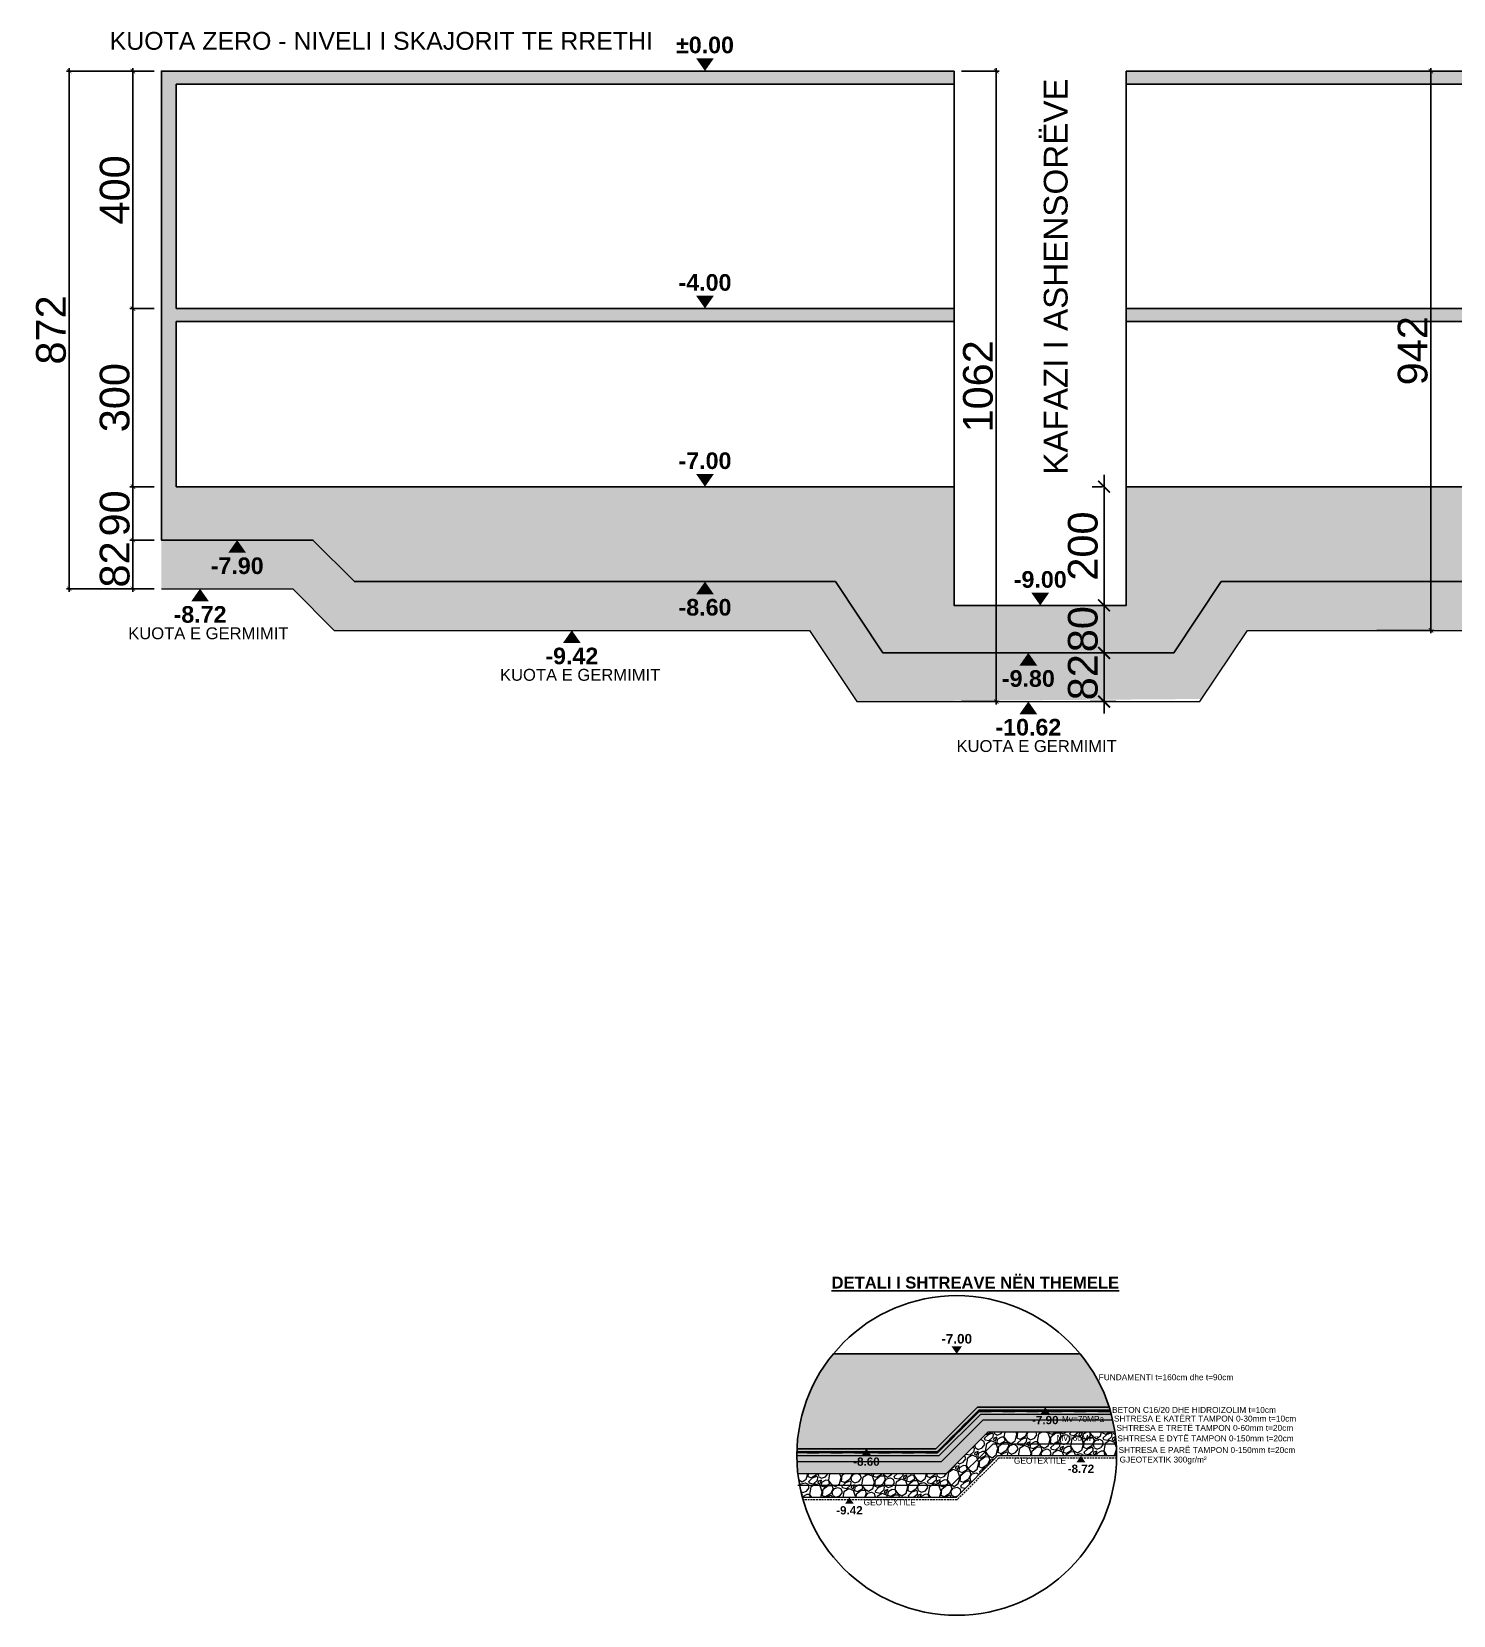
# Model space of a CAD drawing. Header units: centimetres. Extents: x 37128 to 49608, y -46114 to -40136.
# Drawn here: x 37128 to 39523, y -44432 to -41764 of the extents above; entities that cross this region are included whole.
import ezdxf
from ezdxf.enums import TextEntityAlignment as Align

# ---------------------------------------------------------------- set-up
doc = ezdxf.new("R2010")
doc.units = ezdxf.units.CM
doc.header["$LTSCALE"] = 50
doc.header["$MEASUREMENT"] = 0
doc.linetypes.add('CACHE', pattern=[0.375, 0.25, -0.125])
doc.layers.get('0').update_dxf_attribs({"color": 8})
for name, color, linetype, lineweight in [('ARCHITECTE', 252, 'Continuous', 13), ('HACHURE BETON COUPE', 254, 'Continuous', 13), ('ISOLATION', 251, 'Continuous', 20), ('SOUS-RADIER', 253, 'Continuous', 18)]:
    doc.layers.add(name, color=color, linetype=linetype, lineweight=lineweight)
for name, color, linetype in [('ARMINF', 1, 'Continuous'), ('BORD', 5, 'Continuous'), ('COTE 100ème', 1, 'Continuous'), ('NIVEAU', 170, 'Continuous'), ('TALUS', 2, 'Continuous'), ('TEXTE', 7, 'Continuous')]:
    doc.layers.add(name, color=color, linetype=linetype)
doc.styles.add('RS_TEXT_1.10', font='arial.ttf', dxfattribs={"height": 2.5})
doc.styles.add('RS_TXT_50', font='arial.ttf', dxfattribs={"height": 12.5})
doc.styles.add('SMA_TEXT_1.200', font='arial.ttf', dxfattribs={"height": 50})
doc.styles.add('style2', font='arialbd.ttf', dxfattribs={"height": 20})
doc.dimstyles.new('RS_50CM_LINEAIRE', dxfattribs={"dimscale": 5, "dimtxt": 12.5, "dimasz": 1.5, "dimexe": 1, "dimexo": 2.5, "dimgap": 1, "dimtad": 1, "dimdec": 1, "dimrnd": 0.5, "dimdsep": 46, "dimtxsty": 'RS_TXT_50', "dimblk1": 'ARCHTICK', "dimblk2": 'ARCHTICK', "dimsah": 1, "dimcen": 2.5, "dimdle": 1, "dimclrt": 4, "dimadec": 0, "dimazin": 2, "dimtfac": 1, "dimtdec": 1, "dimtix": 1, "dimtmove": 2, "dimatfit": 3, "dimfxl": 1, "dimtolj": 1, "dimtzin": 0, "dimarcsym": 0})
doc.dimstyles.new('SMA_1.200', dxfattribs={"dimscale": 20, "dimtxt": 50, "dimasz": 1, "dimexe": 1, "dimexo": 2, "dimgap": 0.5, "dimtad": 1, "dimdec": 1, "dimrnd": 0.5, "dimdsep": 46, "dimtxsty": 'SMA_TEXT_1.200', "dimblk": 'ARCHTICK', "dimcen": 10, "dimdle": 1, "dimadec": 0, "dimazin": 2, "dimtfac": 1, "dimtdec": 1, "dimtix": 1, "dimtmove": 2, "dimatfit": 3, "dimfxl": 1, "dimtolj": 1, "dimtzin": 0, "dimarcsym": 0})
pattern_1 = [(265.0127875, (-1.072, 49.2777), (-38.90995488, -480.08959103), [5.38144, -532.763522]), (221.9697407, (-1.5397, 43.9166), (359.272443897, 320.816631515), [9.23472, -914.23699]), (169.510447, (-8.4057, 37.741), (584.25281421, -110.67361516), [6.51152, -644.641304]), (304.273689, (-14.8463, 20.3663), (-449.50659812, 662.981008964), [8.40952, -832.542322]), (329.833654, (-10.1105, 13.417), (-448.59831312, 262.98204019), [8.2462, -816.374925]), (34.273689, (-2.981, 9.2733), (-662.981008964, -449.50659812), [8.40952, -832.542322]), (74.6942405, (3.9682, 14.009), (-174.564455964, -632.398016058), [11.12116, -1100.993942]), (109.2553284, (6.9039, 24.7357), (-305.97927756, 871.307455324), [10.49952, -1039.45286]), (158.4295656, (3.4413, 34.6479), (-568.507175254, 222.709657816), [8.438, -835.362924]), (212.236358, (-4.4057, 37.75), (375.47222535, 232.85318979), [9.63328, -472.030503]), (259.3974378, (-12.5541, 32.6116), (-118.546434636, -640.270835534), [12.45792, -1233.335]), (175.814075, (17.0204, 43.8788), (-368.05354837, 23.16431593), [4.25204, -420.953793]), (208.4692344, (12.7797, 44.1891), (463.435667077, 249.052971235), [8.08948, -800.860457]), (262, (5.668, 40.333), (24.072601, -31.94542), [5.65684, -50.911702]), (240.198591, (0.5435, 42.4813), (111.58190016, 184.25384543), [3.04632, -301.584604]), (328.80141, (-0.9705, 39.838), (-104.1632232, 71.7636603), [4.30812, -211.098472]), (67.963757, (2.7146, 37.606), (47.69105935, 136.1086436), [6.99716, -226.240916]), (198.56505, (5.34, 44.092), (87.9634417, 16.1997815), [5.05964, -121.431466]), (53.3895403, (-19.4988, 25.8758), (247.23640124, 336.56227047), [7.088, -701.713806]), (107.346176, (-15.2717, 31.5654), (137.01692858, -447.69002813), [5.94644, -588.69631]), (330.198591, (0.5254, 50.4813), (-184.25384543, 111.58190016), [6.0926, -298.538324]), (20.6104597, (5.8123, 47.4533), (-391.6720068, -144.889748055), [7.088, -701.713806]), (16.443955, (-4.574, 6.0696), (-207.87230386, -56.47216383), [6.8352, -334.92495]), (331.7751406, (1.9818, 8.0045), (-424.5257122, 231.03661979), [5.72712, -566.985723]), (103.801409, (24.9174, 18.7766), (-56.47216383, 207.87230386), [6.0926, -298.538324]), (54.3540246, (23.464, 24.6933), (-319.00006152, -440.72549365), [6.70524, -663.816945]), (106.443955, (9.264, 6.981), (56.47216383, -207.87230386), [3.4176, -338.34255]), (138.309932, (23.001, 17.332), (-128.2358241, 103.7090807), [2.0396, -201.92118]), (202.963757, (21.478, 18.689), (119.9088621, 40.2723824), [8.2462, -156.678025]), (223.009006, (13.885, 15.4716), (295.38160309, 272.67142966), [7.642, -756.556927]), (340.690068, (4.881, 34.731), (-80.0906223, 39.8182399), [5.76888, -138.45317]), (30.1572266, (10.3255, 32.8235), (591.217348684, 345.34337494), [10.07176, -997.102505]), (97.945396, (19.034, 37.8833), (40.72652488, -319.90834652), [4.11824, -407.706966]), (127, (18.465, 41.962), (-56.018021, 7.87282), [2.4, -37.6]), (157.256437, (12.5238, 15.9485), (296.28988809, -127.32753911), [5.55696, -550.1408]), (85.0127875, (7.399, 18.0968), (38.90995488, 480.08959103), [10.76288, -527.382082]), (37, (8.335, 28.82), (7.87282, 56.018021), [10.4, -29.6]), (2.3048465, (16.6404, 35.078), (487.9624105, 17.10806645), [6.32456, -626.130972]), (291.054604, (22.96, 35.332), (64.3449833, -151.85428253), [5.82408, -285.380316]), (244.6459754, (25.0522, 29.897), (-366.236978375, -776.833621614), [9.4826, -938.778967]), (212.4260787, (20.9916, 21.3277), (-439.36306615, -280.998391637), [10.03196, -993.162936])]

# ---------------------------------------------------------------- blocks, each defined once
blk = doc.blocks.new('NIVEAU 50')
blk.add_lwpolyline([(0, 0, 0, 15, 0), (0, 10.7, 5, 5, 0)], format="xyseb")
blk = doc.blocks.new('_ArchTick')
at = {"color": 0, "linetype": 'ByBlock', "const_width": 0.15}
blk.add_lwpolyline([(-0.5, -0.5), (0.5, 0.5)], dxfattribs=at)
blk = doc.blocks.new('*D70')
at = {"layer": 'COTE 100ème', "color": 0, "lineweight": -2, "transparency": 16777216}
for p, q in [((37334.2, -42620.7), (37293.7, -42620.7)), ((37298.7, -42707.7), (37298.7, -42615.7)), ((37334.2, -42702.7), (37293.7, -42702.7))]:
    blk.add_line(p, q, dxfattribs=at)
at = {"layer": 'Defpoints', "color": 0, "transparency": 16777216}
for p in [(37298.7, -42620.7), (37346.7, -42620.7), (37346.7, -42702.7)]:
    blk.add_point(p, dxfattribs=at)
at = {"layer": 'COTE 100ème', "color": 0, "lineweight": -2, "transparency": 16777216, "xscale": 7.5, "yscale": 7.5, "zscale": 7.5}
for p, rotation in [((37298.7, -42620.7), 90), ((37298.7, -42702.7), 270)]:
    blk.add_blockref('_ArchTick', p, dxfattribs=dict(at, rotation=rotation))
at = {"layer": 'COTE 100ème', "color": 4, "transparency": 16777216, "insert": (37268.2, -42661.7), "char_height": 50, "attachment_point": 5, "rotation": 90, "style": 'SMA_TEXT_1.200'}
blk.add_mtext('\\A1;82', dxfattribs=at)
blk = doc.blocks.new('*D71')
at = {"layer": 'COTE 100ème', "color": 0, "lineweight": -2, "transparency": 16777216}
for p, q in [((37334.2, -42530.7), (37293.7, -42530.7)), ((37298.7, -42625.7), (37298.7, -42525.7)), ((37334.2, -42620.7), (37293.7, -42620.7))]:
    blk.add_line(p, q, dxfattribs=at)
at = {"layer": 'Defpoints', "color": 0, "transparency": 16777216}
for p in [(37298.7, -42530.7), (37346.7, -42530.7), (37346.7, -42620.7)]:
    blk.add_point(p, dxfattribs=at)
at = {"layer": 'COTE 100ème', "color": 0, "lineweight": -2, "transparency": 16777216, "xscale": 7.5, "yscale": 7.5, "zscale": 7.5}
for p, rotation in [((37298.7, -42530.7), 90), ((37298.7, -42620.7), 270)]:
    blk.add_blockref('_ArchTick', p, dxfattribs=dict(at, rotation=rotation))
at = {"layer": 'COTE 100ème', "color": 4, "transparency": 16777216, "insert": (37268.2, -42575.7), "char_height": 50, "attachment_point": 5, "rotation": 90, "style": 'SMA_TEXT_1.200'}
blk.add_mtext('\\A1;90', dxfattribs=at)
blk = doc.blocks.new('*D72')
at = {"layer": 'COTE 100ème', "color": 0, "lineweight": -2, "transparency": 16777216}
for p, q in [((37334.2, -42230.7), (37293.7, -42230.7)), ((37298.7, -42535.7), (37298.7, -42225.7)), ((37334.2, -42530.7), (37293.7, -42530.7))]:
    blk.add_line(p, q, dxfattribs=at)
at = {"layer": 'Defpoints', "color": 0, "transparency": 16777216}
for p in [(37298.7, -42230.7), (37346.7, -42230.7), (37346.7, -42530.7)]:
    blk.add_point(p, dxfattribs=at)
at = {"layer": 'COTE 100ème', "color": 0, "lineweight": -2, "transparency": 16777216, "xscale": 7.5, "yscale": 7.5, "zscale": 7.5}
for p, rotation in [((37298.7, -42230.7), 90), ((37298.7, -42530.7), 270)]:
    blk.add_blockref('_ArchTick', p, dxfattribs=dict(at, rotation=rotation))
at = {"layer": 'COTE 100ème', "color": 4, "transparency": 16777216, "insert": (37268.1, -42380.7), "char_height": 50, "attachment_point": 5, "rotation": 90, "style": 'SMA_TEXT_1.200'}
blk.add_mtext('\\A1;300', dxfattribs=at)
blk = doc.blocks.new('*D73')
at = {"layer": 'COTE 100ème', "color": 0, "lineweight": -2, "transparency": 16777216}
for p, q in [((37334.2, -41830.7), (37293.7, -41830.7)), ((37298.7, -42235.7), (37298.7, -41825.7)), ((37334.2, -42230.7), (37293.7, -42230.7))]:
    blk.add_line(p, q, dxfattribs=at)
at = {"layer": 'Defpoints', "color": 0, "transparency": 16777216}
for p in [(37298.7, -41830.7), (37346.7, -41830.7), (37346.7, -42230.7)]:
    blk.add_point(p, dxfattribs=at)
at = {"layer": 'COTE 100ème', "color": 0, "lineweight": -2, "transparency": 16777216, "xscale": 7.5, "yscale": 7.5, "zscale": 7.5}
for p, rotation in [((37298.7, -41830.7), 90), ((37298.7, -42230.7), 270)]:
    blk.add_blockref('_ArchTick', p, dxfattribs=dict(at, rotation=rotation))
at = {"layer": 'COTE 100ème', "color": 4, "transparency": 16777216, "insert": (37268.2, -42030.7), "char_height": 50, "attachment_point": 5, "rotation": 90, "style": 'SMA_TEXT_1.200'}
blk.add_mtext('\\A1;400', dxfattribs=at)
blk = doc.blocks.new('*D74')
at = {"layer": 'COTE 100ème', "color": 0, "lineweight": -2, "transparency": 16777216}
for p, q in [((37334.2, -41830.7), (37186.5, -41830.7)), ((37191.5, -41825.7), (37191.5, -42707.7)), ((37334.2, -42702.7), (37186.5, -42702.7))]:
    blk.add_line(p, q, dxfattribs=at)
at = {"layer": 'Defpoints', "color": 0, "transparency": 16777216}
for p in [(37346.7, -41830.7), (37191.5, -42702.7), (37346.7, -42702.7)]:
    blk.add_point(p, dxfattribs=at)
at = {"layer": 'COTE 100ème', "color": 0, "lineweight": -2, "transparency": 16777216, "xscale": 7.5, "yscale": 7.5, "zscale": 7.5}
for p, rotation in [((37191.5, -41830.7), 90), ((37191.5, -42702.7), 270)]:
    blk.add_blockref('_ArchTick', p, dxfattribs=dict(at, rotation=rotation))
at = {"layer": 'COTE 100ème', "color": 4, "transparency": 16777216, "insert": (37160.9, -42266.7), "char_height": 50, "attachment_point": 5, "rotation": 90, "style": 'SMA_TEXT_1.200'}
blk.add_mtext('\\A1;872', dxfattribs=at)
blk = doc.blocks.new('*D75')
at = {"layer": 'COTE 100ème', "color": 0, "lineweight": -2, "transparency": 16777216}
for p, q in [((38694.3, -41830.7), (38757.8, -41830.7)), ((38752.8, -41825.7), (38752.8, -42897.7)), ((38694.3, -42892.7), (38757.8, -42892.7))]:
    blk.add_line(p, q, dxfattribs=at)
at = {"layer": 'Defpoints', "color": 0, "transparency": 16777216}
for p in [(38681.8, -41830.7), (38681.8, -42892.7), (38752.8, -42892.7)]:
    blk.add_point(p, dxfattribs=at)
at = {"layer": 'COTE 100ème', "color": 0, "lineweight": -2, "transparency": 16777216, "xscale": 7.5, "yscale": 7.5, "zscale": 7.5}
for p, rotation in [((38752.8, -41830.7), 90), ((38752.8, -42892.7), 270)]:
    blk.add_blockref('_ArchTick', p, dxfattribs=dict(at, rotation=rotation))
at = {"layer": 'COTE 100ème', "color": 4, "transparency": 16777216, "insert": (38722.2, -42361.7), "char_height": 50, "attachment_point": 5, "rotation": 90, "style": 'SMA_TEXT_1.200'}
blk.add_mtext('\\A1;1062', dxfattribs=at)
blk = doc.blocks.new('*D76')
at = {"layer": 'COTE 100ème', "color": 0, "lineweight": -2, "transparency": 16777216}
for p, q in [((39394, -41830.7), (39489.9, -41830.7)), ((39484.9, -42777.7), (39484.9, -41825.7)), ((39394, -42772.7), (39489.9, -42772.7))]:
    blk.add_line(p, q, dxfattribs=at)
at = {"layer": 'Defpoints', "color": 0, "transparency": 16777216}
for p in [(39381.5, -41830.7), (39484.9, -41830.7), (39381.5, -42772.7)]:
    blk.add_point(p, dxfattribs=at)
at = {"layer": 'COTE 100ème', "color": 0, "lineweight": -2, "transparency": 16777216, "xscale": 7.5, "yscale": 7.5, "zscale": 7.5}
for p, rotation in [((39484.9, -41830.7), 90), ((39484.9, -42772.7), 270)]:
    blk.add_blockref('_ArchTick', p, dxfattribs=dict(at, rotation=rotation))
at = {"layer": 'COTE 100ème', "color": 4, "transparency": 16777216, "insert": (39454.4, -42301.7), "char_height": 50, "attachment_point": 5, "rotation": 90, "style": 'SMA_TEXT_1.200'}
blk.add_mtext('\\A1;942', dxfattribs=at)
blk = doc.blocks.new('*D104')
at = {"layer": 'COTE 100ème', "color": 0, "lineweight": -2, "transparency": 16777216}
for p, q in [((38934.3, -42810.7), (38934.3, -42790.7)), ((38911.2, -42810.7), (38954.3, -42810.7)), ((38934.3, -42892.7), (38934.3, -42810.7)), ((38911.2, -42892.7), (38954.3, -42892.7)), ((38934.3, -42892.7), (38934.3, -42912.7))]:
    blk.add_line(p, q, dxfattribs=at)
at = {"layer": 'Defpoints', "color": 0, "transparency": 16777216}
for p in [(38871.2, -42810.7), (38934.3, -42810.7), (38871.2, -42892.7)]:
    blk.add_point(p, dxfattribs=at)
at = {"layer": 'COTE 100ème', "color": 0, "lineweight": -2, "transparency": 16777216, "xscale": 20, "yscale": 20, "zscale": 20}
for p, rotation in [((38934.3, -42810.7), 270), ((38934.3, -42892.7), 90)]:
    blk.add_blockref('_ArchTick', p, dxfattribs=dict(at, rotation=rotation))
at = {"layer": 'COTE 100ème', "color": 0, "transparency": 16777216, "insert": (38898.8, -42851.7), "char_height": 50, "attachment_point": 5, "rotation": 90, "style": 'SMA_TEXT_1.200'}
blk.add_mtext('\\A1;82', dxfattribs=at)
blk = doc.blocks.new('*D105')
at = {"layer": 'COTE 100ème', "color": 0, "lineweight": -2, "transparency": 16777216}
for p, q in [((38934.3, -42730.7), (38934.3, -42710.7)), ((38913.1, -42730.7), (38954.3, -42730.7)), ((38934.3, -42810.7), (38934.3, -42730.7)), ((38911.2, -42810.7), (38954.3, -42810.7)), ((38934.3, -42810.7), (38934.3, -42830.7))]:
    blk.add_line(p, q, dxfattribs=at)
at = {"layer": 'Defpoints', "color": 0, "transparency": 16777216}
for p in [(38873.1, -42730.7), (38934.3, -42730.7), (38871.2, -42810.7)]:
    blk.add_point(p, dxfattribs=at)
at = {"layer": 'COTE 100ème', "color": 0, "lineweight": -2, "transparency": 16777216, "xscale": 20, "yscale": 20, "zscale": 20}
for p, rotation in [((38934.3, -42730.7), 270), ((38934.3, -42810.7), 90)]:
    blk.add_blockref('_ArchTick', p, dxfattribs=dict(at, rotation=rotation))
at = {"layer": 'COTE 100ème', "color": 0, "transparency": 16777216, "insert": (38898.8, -42770.7), "char_height": 50, "attachment_point": 5, "rotation": 90, "style": 'SMA_TEXT_1.200'}
blk.add_mtext('\\A1;80', dxfattribs=at)
blk = doc.blocks.new('*D109')
at = {"layer": 'COTE 100ème', "color": 0, "lineweight": -2, "transparency": 16777216}
for p, q in [((38934.3, -42750.7), (38934.3, -42510.7)), ((38931.8, -42530.7), (38914.3, -42530.7)), ((38913.1, -42730.7), (38954.3, -42730.7))]:
    blk.add_line(p, q, dxfattribs=at)
at = {"layer": 'Defpoints', "color": 0, "transparency": 16777216}
for p in [(38934.3, -42530.7), (38971.8, -42530.7), (38873.1, -42730.7)]:
    blk.add_point(p, dxfattribs=at)
at = {"layer": 'COTE 100ème', "color": 0, "lineweight": -2, "transparency": 16777216, "xscale": 20, "yscale": 20, "zscale": 20}
for p, rotation in [((38934.3, -42530.7), 90), ((38934.3, -42730.7), 270)]:
    blk.add_blockref('_ArchTick', p, dxfattribs=dict(at, rotation=rotation))
at = {"layer": 'COTE 100ème', "color": 0, "transparency": 16777216, "insert": (38898.8, -42630.7), "char_height": 50, "attachment_point": 5, "rotation": 90, "style": 'SMA_TEXT_1.200'}
blk.add_mtext('\\A1;200', dxfattribs=at)

msp = doc.modelspace()

# ---------------------------------------------------------------- hatches: boundary and pattern name
at = {"layer": 'HACHURE BETON COUPE'}
h = msp.add_hatch(color=256, dxfattribs=at)
h.paths.add_polyline_path([(42326.74, -42530.68), (42326.74, -42252.68), (42326.74, -42230.68), (42326.74, -41852.68), (42326.74, -41830.68), (41051.82, -41830.68), (41051.82, -41852.68), (42301.74, -41852.68), (42301.74, -42230.68), (41051.82, -42230.68), (41051.82, -42252.68), (42301.74, -42252.68), (42301.74, -42530.68), (41051.82, -42530.68), (41051.82, -42730.68), (40761.82, -42730.68), (40761.82, -42530.68), (38971.82, -42530.68), (38971.82, -42730.68), (38681.82, -42730.68), (38681.82, -42530.68), (37371.68, -42530.68), (37371.68, -42252.68), (38681.82, -42252.68), (38681.82, -42230.68), (37371.68, -42230.68), (37371.68, -41852.68), (38681.82, -41852.68), (38681.82, -41830.68), (37346.68, -41830.68), (37346.68, -41852.68), (37346.68, -42230.68), (37346.68, -42252.68), (37346.68, -42530.68), (37346.68, -42620.68), (37601.82, -42620.68), (37671.82, -42690.68), (38481.82, -42690.68), (38561.82, -42810.68), (39051.82, -42810.68), (39131.82, -42690.68), (40561.82, -42690.68), (40641.82, -42810.68), (41131.82, -42810.68), (41211.82, -42690.68), (42061.82, -42690.68), (42131.82, -42620.68), (42326.74, -42620.68)])
h.paths.add_polyline_path([(40761.82, -42230.68), (38971.82, -42230.68), (38971.82, -42252.68), (40761.82, -42252.68)], flags=17)
h.paths.add_polyline_path([(40761.82, -41830.68), (38971.82, -41830.68), (38971.82, -41852.68), (40761.82, -41852.68)], flags=17)
msp.add_hatch(color=256, dxfattribs=at).paths.add_polyline_path([(38893.93, -43991.47), (38478.35, -43991.47, 0.1633047), (38417.11, -44151.47), (38651.14, -44151.47), (38721.14, -44081.47), (38942.85, -44081.47, 0.0959859)])
h = msp.add_hatch(dxfattribs=at)
h.set_pattern_fill('AR-CONC', color=256, scale=0.5, style=0)
h.set_pattern_definition([(50, (0, 0), (3.58630091, -0.31376067), [0.375, -4.125]), (355, (0, 0), (-0.69375667, 3.76096067), [0.3, -3.3]), (100.4514445, (0.299, -0.026), (2.89254423, 3.44719995), [0.31870096, -3.50571056]), (46.1842, (0, 1), (5.33620665, -0.8275964), [0.5625, -6.1875]), (96.635635, (0.4447, 0.931), (4.67330973, 4.870593), [0.4780517, -5.2585688]), (351.184164, (0, 1), (4.6733097, 4.870593), [0.45, -4.95]), (21, (0.5, 0.75), (2.98453526, -2.01309445), [0.375, -4.125]), (326, (0.5, 0.75), (1.21657666, 3.62575023), [0.3, -3.3]), (71.451445, (0.7487, 0.5822), (4.20111188, 1.61265576), [0.31870095, -3.50571056]), (37.5, (0, 0), (0.060799277, 1.66446927), [0, -3.26, 0, -3.35, 0, -3.3125]), (7.5, (0, 0), (1.315347687, 1.97205856), [0, -1.91, 0, -3.185, 0, -1.2625]), (327.5, (-1.115, 0), (2.66911218, -0.11277436), [0, -1.25, 0, -3.9, 0, -5.175]), (317.5, (-1.615, 0), (2.91593085, 0.50052491), [0, -1.625, 0, -2.59, 0, -3.675])])
edge = h.paths.add_edge_path()
edge.add_arc((38686.14, -44162.73), 269.27, 177.60381, 178.66831)
edge.add_line((38416.95, -44156.47), (38653.21, -44156.47))
edge.add_line((38653.21, -44156.47), (38723.21, -44086.47))
edge.add_line((38723.21, -44086.47), (38944.38, -44086.47))
edge.add_arc((38686.14, -44162.73), 269.27, 16.45164, 17.56424)
edge.add_line((38942.85, -44081.47), (38721.14, -44081.47))
edge.add_line((38721.14, -44081.47), (38651.14, -44151.47))
edge.add_line((38651.14, -44151.47), (38417.11, -44151.47))
edge = h.paths.add_edge_path()
edge.add_arc((38686.14, -44162.73), 269.27, 179.09396, 180)
edge.add_arc((38686.14, -44162.73), 269.27, 180, 180.15792)
edge.add_line((38416.88, -44163.47), (38656.11, -44163.47))
edge.add_line((38656.11, -44163.47), (38726.11, -44093.47))
edge.add_line((38726.11, -44093.47), (38946.35, -44093.47))
edge.add_arc((38686.14, -44162.73), 269.27, 14.90454, 16.0084)
edge.add_line((38944.97, -44088.47), (38724.04, -44088.47))
edge.add_line((38724.04, -44088.47), (38654.04, -44158.47))
edge.add_line((38654.04, -44158.47), (38416.91, -44158.47))
at = {"layer": 'ISOLATION', "transparency": 33554559}
h = msp.add_hatch(color=256, dxfattribs=at)
h.dxf.hatch_style = 1
h.paths.add_polyline_path([(38744.04, -44086.47), (38724.04, -44086.47), (38724.04, -44088.47), (38744.04, -44088.47)])
h = msp.add_hatch(color=256, dxfattribs=at)
h.dxf.hatch_style = 1
h.paths.add_polyline_path([(38784.04, -44086.47), (38764.04, -44086.47), (38764.04, -44088.47), (38784.04, -44088.47)])
h = msp.add_hatch(color=256, dxfattribs=at)
h.dxf.hatch_style = 1
h.paths.add_polyline_path([(38824.04, -44086.47), (38804.04, -44086.47), (38804.04, -44088.47), (38824.04, -44088.47)])
h = msp.add_hatch(color=256, dxfattribs=at)
h.dxf.hatch_style = 1
h.paths.add_polyline_path([(38864.04, -44086.47), (38844.04, -44086.47), (38844.04, -44088.47), (38864.04, -44088.47)])
h = msp.add_hatch(color=256, dxfattribs=at)
h.dxf.hatch_style = 1
h.paths.add_polyline_path([(38904.04, -44086.47), (38884.04, -44086.47), (38884.04, -44088.47), (38904.04, -44088.47)])
h = msp.add_hatch(color=256, dxfattribs=at)
h.dxf.hatch_style = 1
h.paths.add_polyline_path([(38944.04, -44086.47), (38924.04, -44086.47), (38924.04, -44088.47), (38944.04, -44088.47)])
h = msp.add_hatch(color=256, dxfattribs=at)
h.dxf.hatch_style = 1
h.paths.add_polyline_path([(38709.19, -44100.49), (38695.05, -44114.63), (38696.47, -44116.04), (38710.61, -44101.9)])
h = msp.add_hatch(color=256, dxfattribs=at)
h.dxf.hatch_style = 1
h.paths.add_polyline_path([(38680.91, -44128.77), (38666.77, -44142.91), (38668.18, -44144.33), (38682.32, -44130.19)])
h = msp.add_hatch(color=256, dxfattribs=at)
h.dxf.hatch_style = 1
h.paths.add_polyline_path([(38454.04, -44156.47), (38434.04, -44156.47), (38434.04, -44158.47), (38454.04, -44158.47)])
h = msp.add_hatch(color=256, dxfattribs=at)
h.dxf.hatch_style = 1
h.paths.add_polyline_path([(38494.04, -44156.47), (38474.04, -44156.47), (38474.04, -44158.47), (38494.04, -44158.47)])
h = msp.add_hatch(color=256, dxfattribs=at)
h.dxf.hatch_style = 1
h.paths.add_polyline_path([(38534.04, -44156.47), (38514.04, -44156.47), (38514.04, -44158.47), (38534.04, -44158.47)])
h = msp.add_hatch(color=256, dxfattribs=at)
h.dxf.hatch_style = 1
h.paths.add_polyline_path([(38574.04, -44156.47), (38554.04, -44156.47), (38554.04, -44158.47), (38574.04, -44158.47)])
h = msp.add_hatch(color=256, dxfattribs=at)
h.dxf.hatch_style = 1
h.paths.add_polyline_path([(38614.04, -44156.47), (38594.04, -44156.47), (38594.04, -44158.47), (38614.04, -44158.47)])
h = msp.add_hatch(color=256, dxfattribs=at)
h.dxf.hatch_style = 1
h.paths.add_polyline_path([(38654.04, -44156.47), (38634.04, -44156.47), (38634.04, -44158.47), (38654.04, -44158.47)])
at = {"layer": 'SOUS-RADIER', "lineweight": 20, "true_color": 0xcecce6}
h = msp.add_hatch(dxfattribs=at)
h.set_pattern_fill('GRAVEL', color=254, scale=40, angle=37, style=0)
h.set_pattern_definition(pattern_1)
h.paths.add_polyline_path([(42095.79, -42772.68), (42165.79, -42702.68), (42326.74, -42702.68), (42326.74, -42620.68), (42131.82, -42620.68), (42061.82, -42690.68), (41211.82, -42690.68), (41131.82, -42810.68), (40641.82, -42810.68), (40561.82, -42690.68), (39131.82, -42690.68), (39051.82, -42810.68), (38561.82, -42810.68), (38481.82, -42690.68), (37671.82, -42690.68), (37601.82, -42620.68), (37346.68, -42620.68), (37346.68, -42702.68), (37567.86, -42702.68), (37637.86, -42772.68), (38437.94, -42772.68), (38517.94, -42892.68), (39098.63, -42888.3), (39175.71, -42772.68), (40517.94, -42772.68), (40597.94, -42892.68), (41175.71, -42892.68), (41255.71, -42772.68)])
at = {"layer": 'SOUS-RADIER', "lineweight": 0, "true_color": 0x636466}
h = msp.add_hatch(dxfattribs=at)
h.set_pattern_fill('GRAVEL', color=251, scale=10, angle=37, style=0)
h.set_pattern_definition([(265.0127875, (-0.268, 12.3194), (-9.72748872, -120.022397756), [1.34536, -133.1908805]), (221.9697407, (-0.38493, 10.97915), (89.818110974, 80.2041578787), [2.30868, -228.5592476]), (169.5104471, (-2.1014, 9.43525), (146.0632035515, -27.66840379), [1.62788, -161.160326]), (304.273689, (-3.71157, 5.0916), (-112.37664953, 165.745252241), [2.10238, -208.1355804]), (329.8336542, (-2.5276, 3.35427), (-112.1495782806, 65.745510048), [2.06155, -204.0937313]), (34.273689, (-0.74527, 2.3183), (-165.745252241, -112.37664953), [2.10238, -208.1355804]), (74.6942405, (0.99205, 3.50226), (-43.641113991, -158.0995040145), [2.78029, -275.2484855]), (109.2553284, (1.72596, 6.18394), (-76.4948193901, 217.826863831), [2.62488, -259.863215]), (158.4295656, (0.86033, 8.66198), (-142.1267938135, 55.677414454), [2.1095, -208.8407311]), (212.2363583, (-1.1014, 9.4375), (93.868056337, 58.213297446), [2.40832, -118.0076258]), (259.3974378, (-3.13852, 8.1529), (-29.636608659, -160.0677088834), [3.11448, -308.33375]), (175.8140748, (4.2551, 10.9697), (-92.013387092, 5.791078982), [1.06301, -105.2384481]), (208.4692344, (3.1949, 11.0473), (115.858916769, 62.263242809), [2.02237, -200.2151142]), (262, (1.417, 10.083), (6.0181502, -7.9863551), [1.41421, -12.7279256]), (240.1985905, (0.1359, 10.6203), (27.89547504, 46.06346136), [0.76158, -75.396151]), (328.8014095, (-0.2426, 9.9595), (-26.040805795, 17.94091507), [1.07703, -52.774618]), (67.9637565, (0.6787, 9.4016), (11.92276484, 34.027160896), [1.74929, -56.560229]), (198.565051, (1.335, 11.023), (21.99086043, 4.04994536), [1.26491, -30.3578666]), (53.3895403, (-4.8747, 6.46895), (61.80910031, 84.1405676166), [1.772, -175.4284515]), (107.346176, (-3.8179, 7.89135), (34.254232145, -111.922507031), [1.48661, -147.1740775]), (330.1985905, (0.1313, 12.6203), (-46.06346136, 27.89547504), [1.52315, -74.634581]), (20.6104597, (1.45307, 11.86333), (-97.9180016993, -36.222437014), [1.772, -175.4284515]), (16.4439548, (-1.1434, 1.5174), (-51.968075965, -14.118040957), [1.7088, -83.7312375]), (331.7751406, (0.49546, 2.0011), (-106.131428049, 57.759154948), [1.43178, -141.7464306]), (103.8014095, (6.2294, 4.6942), (-14.118040957, 51.968075965), [1.52315, -74.634581]), (54.3540246, (5.866, 6.17334), (-79.75001538, -110.1813734117), [1.67631, -165.9542361]), (106.4439548, (2.316, 1.7453), (14.118040957, -51.968075965), [0.8544, -84.5856375]), (138.3099325, (5.7502, 4.333), (-32.058956027, 25.92727017), [0.5099, -50.4802951]), (202.9637565, (5.3694, 4.6722), (29.97721553, 10.06809559), [2.06155, -39.1695063]), (223.009006, (3.4712, 3.8679), (73.845400773, 68.1678574157), [1.9105, -189.1392317]), (340.6900675, (1.2203, 8.6828), (-20.02265556, 9.95455997), [1.44222, -34.6132928]), (30.1572266, (2.58137, 8.2059), (147.804337171, 86.335843735), [2.51794, -249.2756262]), (97.9453959, (4.7585, 9.4708), (10.181631219, -79.97708663), [1.02956, -101.9267414]), (127, (4.616, 10.491), (-14.0045053, 1.9682049), [0.6, -9.4]), (157.2564372, (3.13095, 3.9871), (74.0724720225, -31.831884777), [1.38924, -137.5351999]), (85.0127875, (1.8497, 4.5242), (9.72748872, 120.022397756), [2.69072, -131.8455205]), (37, (2.084, 7.205), (1.9682049, 14.0045053), [2.6, -7.4]), (2.3048465, (4.1601, 8.7695), (121.9906026254, 4.277016612), [1.58114, -156.532743]), (291.054604, (5.74, 8.833), (16.086245826, -37.963570633), [1.45602, -71.3450789]), (244.6459754, (6.26304, 7.47424), (-91.5592445938, -194.2084054036), [2.37065, -234.6947418]), (212.42607874, (5.2479, 5.33193), (-109.8407665377, -70.2495979093), [2.50799, -248.290734])])
h.paths.add_polyline_path([(38730.25, -44103.47), (38948.81, -44103.47, 0.0095617), (38946.35, -44093.47), (38726.11, -44093.47), (38656.11, -44163.47), (38416.88, -44163.47, 0.0092874), (38417.09, -44173.47), (38660.25, -44173.47)])
at = {"layer": 'SOUS-RADIER', "lineweight": 9}
h = msp.add_hatch(dxfattribs=at)
h.set_pattern_fill('GRAVEL', color=8, scale=20, angle=37, style=0)
h.set_pattern_definition([(265.0127875, (-0.536, 24.6388), (-19.45497744, -240.044795513), [2.69072, -266.381761]), (221.9697407, (-0.7699, 21.9583), (179.636221948, 160.408315757), [4.61736, -457.118495]), (169.510447, (-4.2029, 18.8705), (292.126407103, -55.33680758), [3.25576, -322.320652]), (304.273689, (-7.4231, 10.1832), (-224.75329906, 331.490504482), [4.20476, -416.271161]), (329.8336542, (-5.0552, 6.7085), (-224.299156561, 131.491020096), [4.1231, -408.1874626]), (34.273689, (-1.4905, 4.6366), (-331.490504482, -224.75329906), [4.20476, -416.271161]), (74.6942405, (1.9841, 7.0045), (-87.282227982, -316.199008029), [5.56058, -550.496971]), (109.2553284, (3.4519, 12.3679), (-152.98963878, 435.653727662), [5.24976, -519.72643]), (158.4295656, (1.7207, 17.32395), (-284.253587627, 111.354828908), [4.219, -417.681462]), (212.2363583, (-2.2029, 18.875), (187.736112673, 116.426594893), [4.81664, -236.0152516]), (259.3974378, (-6.27704, 16.3058), (-59.273217318, -320.135417767), [6.22896, -616.6675]), (175.814075, (8.5102, 21.9394), (-184.026774185, 11.582157964), [2.12602, -210.476896]), (208.4692344, (6.3898, 22.0946), (231.717833538, 124.526485618), [4.04474, -400.430228]), (262, (2.834, 20.166), (12.0363005, -15.9727102), [2.82842, -25.455851]), (240.1985905, (0.2718, 21.2407), (55.79095008, 92.12692272), [1.52316, -150.792302]), (328.8014095, (-0.4852, 19.919), (-52.0816116, 35.88183014), [2.15406, -105.549236]), (67.9637565, (1.3573, 18.803), (23.84552968, 68.0543218), [3.49858, -113.120458]), (198.565051, (2.67, 22.046), (43.98172086, 8.0998907), [2.52982, -60.715733]), (53.3895403, (-9.7494, 12.9379), (123.61820062, 168.281135233), [3.544, -350.856903]), (107.346176, (-7.6359, 15.7827), (68.50846429, -223.845014063), [2.97322, -294.348155]), (330.1985905, (0.2627, 25.2407), (-92.12692272, 55.79095008), [3.0463, -149.269162]), (20.6104597, (2.9061, 23.7267), (-195.836003399, -72.444874028), [3.544, -350.856903]), (16.443955, (-2.287, 3.0348), (-103.93615193, -28.23608191), [3.4176, -167.462475]), (331.7751406, (0.9909, 4.0023), (-212.262856098, 115.518309895), [2.86356, -283.492861]), (103.8014095, (12.4587, 9.3883), (-28.23608191, 103.93615193), [3.0463, -149.269162]), (54.3540246, (11.732, 12.3467), (-159.50003076, -220.362746823), [3.35262, -331.908472]), (106.443955, (4.632, 3.4905), (28.23608191, -103.93615193), [1.7088, -169.171275]), (138.3099325, (11.5004, 8.666), (-64.11791205, 51.85454034), [1.0198, -100.96059]), (202.963757, (10.739, 9.3444), (59.95443107, 20.1361912), [4.1231, -78.3390125]), (223.009006, (6.9425, 7.7358), (147.690801546, 136.335714831), [3.821, -378.2784635]), (340.690068, (2.4406, 17.3656), (-40.04531113, 19.90911994), [2.88444, -69.2265855]), (30.1572266, (5.16275, 16.4118), (295.608674342, 172.67168747), [5.03588, -498.5512525]), (97.945396, (9.517, 18.9417), (20.36326244, -159.95417326), [2.05912, -203.853483]), (127, (9.232, 20.981), (-28.009011, 3.93641), [1.2, -18.8]), (157.2564372, (6.2619, 7.9742), (148.144944045, -63.663769554), [2.77848, -275.0704]), (85.0127875, (3.6995, 9.0484), (19.45497744, 240.044795513), [5.38144, -263.691041]), (37, (4.167, 14.41), (3.93641, 28.009011), [5.2, -14.8]), (2.3048465, (8.3202, 17.539), (243.98120525, 8.554033224), [3.16228, -313.065486]), (291.054604, (11.48, 17.666), (32.17249165, -75.92714127), [2.91204, -142.690158]), (244.6459754, (12.5261, 14.9485), (-183.118489188, -388.416810807), [4.7413, -469.3894836]), (212.4260787, (10.4958, 10.6639), (-219.681533075, -140.499195819), [5.01598, -496.581468])])
h.paths.add_polyline_path([(38738.54, -44123.47), (38952.53, -44123.47, 0.0188949), (38948.81, -44103.47), (38730.25, -44103.47), (38660.25, -44173.47), (38417.09, -44173.47, 0.0186309), (38418.63, -44193.47), (38668.54, -44193.47)])
at = {"layer": 'SOUS-RADIER', "lineweight": 20, "true_color": 0xcecce6}
h = msp.add_hatch(dxfattribs=at)
h.set_pattern_fill('GRAVEL', color=254, scale=40, angle=37, style=0)
h.set_pattern_definition(pattern_1)
h.paths.add_polyline_path([(38755.11, -44163.47), (38955.41, -44163.47, 0.0006891), (38955.41, -44162.73, 0.0365956), (38952.53, -44123.47), (38738.54, -44123.47), (38668.54, -44193.47), (38418.63, -44193.47, 0.0378737), (38426.33, -44233.47), (38685.11, -44233.47)])

# ---------------------------------------------------------------- linework, layer by layer
at = {"layer": 'ARCHITECTE'}
for points in [[(37346.68, -42620.68), (37601.82, -42620.68), (37671.82, -42690.68), (38481.82, -42690.68), (38561.82, -42810.68), (39051.82, -42810.68), (39131.82, -42690.68), (40561.82, -42690.68), (40641.82, -42810.68), (41131.82, -42810.68), (41211.82, -42690.68), (42061.82, -42690.68), (42131.82, -42620.68), (42326.74, -42620.68)], [(37346.68, -42702.68), (37567.86, -42702.68), (37637.86, -42772.68), (38437.94, -42772.68), (38517.94, -42892.68), (39095.71, -42892.68), (39175.71, -42772.68), (40517.94, -42772.68), (40597.94, -42892.68), (41175.71, -42892.68), (41255.71, -42772.68), (42095.79, -42772.68), (42165.79, -42702.68), (42326.74, -42702.68)]]:
    msp.add_lwpolyline(points, dxfattribs=at)
at = {"layer": 'ARMINF'}
msp.add_lwpolyline([(39131.82, -42690.68), (40561.82, -42690.68)], dxfattribs=at)
at = {"layer": 'BORD'}
for points in [[(37346.68, -41852.68), (37346.68, -41830.68), (38681.82, -41830.68)], [(38681.82, -41830.68), (38681.82, -42730.68), (38971.82, -42730.68), (38971.82, -41830.68)], [(38971.82, -41830.68), (40761.82, -41830.68)], [(37346.68, -41852.68), (37346.68, -42230.68)], [(38681.82, -41852.68), (37371.68, -41852.68)], [(37371.68, -42230.68), (37371.68, -41852.68)], [(40761.82, -41852.68), (38971.82, -41852.68)], [(37346.68, -42252.68), (37346.68, -42230.68)], [(37371.68, -42230.68), (38681.82, -42230.68)], [(38971.82, -42230.68), (40761.82, -42230.68)], [(37346.68, -42252.68), (37346.68, -42530.68)], [(38681.82, -42252.68), (37371.68, -42252.68)], [(37371.68, -42530.68), (37371.68, -42252.68)], [(40761.82, -42252.68), (38971.82, -42252.68)], [(37346.68, -42530.68), (37346.68, -42620.68), (37601.82, -42620.68), (37671.82, -42690.68), (38481.82, -42690.68)], [(38681.82, -42530.68), (37371.68, -42530.68)], [(40761.82, -42530.68), (38971.82, -42530.68)], [(38481.82, -42690.68), (38561.82, -42810.68), (39051.82, -42810.68), (39131.82, -42690.68)]]:
    msp.add_lwpolyline(points, dxfattribs=at)
at = {"layer": 'SOUS-RADIER'}
for points in [[(38946.35, -44093.47), (38726.11, -44093.47), (38656.11, -44163.47), (38416.88, -44163.47)], [(38944.97, -44088.47), (38724.04, -44088.47), (38654.04, -44158.47), (38416.91, -44158.47)], [(38944.38, -44086.47), (38723.21, -44086.47), (38653.21, -44156.47), (38416.95, -44156.47)], [(38948.81, -44103.47), (38730.25, -44103.47), (38660.25, -44173.47), (38417.09, -44173.47)], [(38952.53, -44123.47), (38738.54, -44123.47), (38668.54, -44193.47), (38418.63, -44193.47)], [(38952.53, -44143.47), (38746.82, -44143.47), (38676.82, -44213.47), (38418.63, -44213.47)], [(38955.41, -44163.47), (38755.11, -44163.47), (38685.11, -44233.47), (38426.33, -44233.47)]]:
    msp.add_lwpolyline(points, dxfattribs=at)
at = {"layer": 'SOUS-RADIER', "color": 253, "linetype": 'Continuous', "lineweight": 15}
for points in [[(38744.04, -44086.47), (38724.04, -44086.47), (38724.04, -44088.47), (38744.04, -44088.47)], [(38784.04, -44086.47), (38764.04, -44086.47), (38764.04, -44088.47), (38784.04, -44088.47)], [(38824.04, -44086.47), (38804.04, -44086.47), (38804.04, -44088.47), (38824.04, -44088.47)], [(38864.04, -44086.47), (38844.04, -44086.47), (38844.04, -44088.47), (38864.04, -44088.47)], [(38904.04, -44086.47), (38884.04, -44086.47), (38884.04, -44088.47), (38904.04, -44088.47)], [(38944.04, -44086.47), (38924.04, -44086.47), (38924.04, -44088.47), (38944.04, -44088.47)], [(38709.19, -44100.49), (38695.05, -44114.63), (38696.47, -44116.04), (38710.61, -44101.9)], [(38680.91, -44128.77), (38666.77, -44142.91), (38668.18, -44144.33), (38682.32, -44130.19)], [(38454.04, -44156.47), (38434.04, -44156.47), (38434.04, -44158.47), (38454.04, -44158.47)], [(38494.04, -44156.47), (38474.04, -44156.47), (38474.04, -44158.47), (38494.04, -44158.47)], [(38534.04, -44156.47), (38514.04, -44156.47), (38514.04, -44158.47), (38534.04, -44158.47)], [(38574.04, -44156.47), (38554.04, -44156.47), (38554.04, -44158.47), (38574.04, -44158.47)], [(38614.04, -44156.47), (38594.04, -44156.47), (38594.04, -44158.47), (38614.04, -44158.47)], [(38654.04, -44156.47), (38634.04, -44156.47), (38634.04, -44158.47), (38654.04, -44158.47)]]:
    msp.add_lwpolyline(points, close=True, dxfattribs=at)
at = {"layer": 'SOUS-RADIER', "linetype": 'CACHE', "ltscale": 0.25}
msp.add_lwpolyline([(38955.41, -44167.47), (38756.76, -44167.47), (38686.76, -44237.47), (38426.33, -44237.47)], dxfattribs=at)
at = {"layer": 'TALUS'}
for points in [[(38893.93, -43991.47), (38478.35, -43991.47)], [(38942.85, -44081.47), (38721.14, -44081.47), (38651.14, -44151.47), (38417.11, -44151.47)]]:
    msp.add_lwpolyline(points, dxfattribs=at)
at = {"layer": 'TEXTE'}
msp.add_circle((38686.14, -44162.73), 269.27, dxfattribs=at)

# ---------------------------------------------------------------- block references
at = {"layer": 'NIVEAU'}
ref = msp.add_blockref('NIVEAU 50', (38262.17, -41830.36), dxfattribs=dict(at, xscale=2, yscale=2, zscale=2))
ref.add_attrib('NIVEAU', '%%p0.00', dxfattribs={"height": 28, "style": 'style2'}).set_placement((38262.17, -41809.01), align=Align.BOTTOM_CENTER)
ref = msp.add_blockref('NIVEAU 50', (38262.17, -42230.36), dxfattribs=dict(at, xscale=2, yscale=2, zscale=2))
ref.add_attrib('NIVEAU', '-4.00', dxfattribs={"height": 28, "style": 'style2'}).set_placement((38262.17, -42209.01), align=Align.BOTTOM_CENTER)
ref = msp.add_blockref('NIVEAU 50', (38262.17, -42530.68), dxfattribs=dict(at, xscale=2, yscale=2, zscale=2))
ref.add_attrib('NIVEAU', '-7.00', dxfattribs={"height": 28, "style": 'style2'}).set_placement((38262.17, -42509.33), align=Align.BOTTOM_CENTER)
ref = msp.add_blockref('NIVEAU 50', (37474.25, -42620.68), dxfattribs=dict(at, xscale=-2, yscale=2, zscale=2, rotation=180))
ref.add_attrib('NIVEAU', '-7.90', dxfattribs={"height": 28, "style": 'style2'}).set_placement((37474.25, -42686.25), align=Align.BOTTOM_CENTER)
ref = msp.add_blockref('NIVEAU 50', (38262.17, -42690.68), dxfattribs=dict(at, xscale=-2, yscale=2, zscale=2, rotation=180))
ref.add_attrib('NIVEAU', '-8.60', dxfattribs={"height": 28, "style": 'style2'}).set_placement((38262.17, -42756.25), align=Align.BOTTOM_CENTER)
ref = msp.add_blockref('NIVEAU 50', (38826.82, -42730.68), dxfattribs=dict(at, xscale=2, yscale=2, zscale=2))
ref.add_attrib('NIVEAU', '-9.00', dxfattribs={"height": 28, "style": 'style2'}).set_placement((38826.82, -42709.33), align=Align.BOTTOM_CENTER)
ref = msp.add_blockref('NIVEAU 50', (37411.74, -42702.68), dxfattribs=dict(at, xscale=-2, yscale=2, zscale=2, rotation=180))
ref.add_attrib('NIVEAU', '-8.72', dxfattribs={"height": 28, "style": 'style2'}).set_placement((37411.74, -42768.25), align=Align.BOTTOM_CENTER)
ref = msp.add_blockref('NIVEAU 50', (38037.9, -42772.68), dxfattribs=dict(at, xscale=-2, yscale=2, zscale=2, rotation=180))
ref.add_attrib('NIVEAU', '-9.42', dxfattribs={"height": 28, "style": 'style2'}).set_placement((38037.9, -42838.25), align=Align.BOTTOM_CENTER)
ref = msp.add_blockref('NIVEAU 50', (38806.82, -42810.68), dxfattribs=dict(at, xscale=-2, yscale=2, zscale=2, rotation=180))
ref.add_attrib('NIVEAU', '-9.80', dxfattribs={"height": 28, "style": 'style2'}).set_placement((38806.82, -42876.25), align=Align.BOTTOM_CENTER)
ref = msp.add_blockref('NIVEAU 50', (38806.82, -42892.68), dxfattribs=dict(at, xscale=-2, yscale=2, zscale=2, rotation=180))
ref.add_attrib('NIVEAU', '-10.62', dxfattribs={"height": 28, "style": 'style2'}).set_placement((38806.82, -42958.25), align=Align.BOTTOM_CENTER)
ref = msp.add_blockref('NIVEAU 50', (38686.14, -43991.47), dxfattribs=dict(at, xscale=1.16, yscale=1.16, zscale=1.16))
ref.add_attrib('NIVEAU', '-7.00', dxfattribs={"height": 16.24, "style": 'style2'}).set_placement((38686.14, -43979.09), align=Align.BOTTOM_CENTER)
ref = msp.add_blockref('NIVEAU 50', (38835.34, -44081.47), dxfattribs=dict(at, xscale=-1, rotation=180))
ref.add_attrib('NIVEAU', '-7.90', dxfattribs={"height": 14, "style": 'style2'}).set_placement((38835.34, -44114.25), align=Align.BOTTOM_CENTER)
ref = msp.add_blockref('NIVEAU 50', (38534.13, -44151.47), dxfattribs=dict(at, xscale=-1, rotation=180))
ref.add_attrib('NIVEAU', '-8.60', dxfattribs={"height": 14, "style": 'style2'}).set_placement((38534.13, -44184.25), align=Align.BOTTOM_CENTER)
ref = msp.add_blockref('NIVEAU 50', (38895.4, -44163.47), dxfattribs=dict(at, xscale=-1, rotation=180))
ref.add_attrib('NIVEAU', '-8.72', dxfattribs={"height": 14, "style": 'style2'}).set_placement((38895.4, -44196.25), align=Align.BOTTOM_CENTER)
ref = msp.add_blockref('NIVEAU 50', (38505.44, -44233.47), dxfattribs=dict(at, xscale=-1, rotation=180))
ref.add_attrib('NIVEAU', '-9.42', dxfattribs={"height": 14, "style": 'style2'}).set_placement((38505.44, -44266.25), align=Align.BOTTOM_CENTER)

# ---------------------------------------------------------------- texts
at = {"layer": 'TEXTE', "style": 'RS_TEXT_1.10'}
for s, height, p in [('KUOTA ZERO - NIVELI I SKAJORIT TE RRETHI', 30, (37716.99, -41779.63)), ('KUOTA E GERMIMIT', 20, (37425.72, -42777.65)), ('KUOTA E GERMIMIT', 20, (38051.88, -42847.65)), ('KUOTA E GERMIMIT', 20, (38820.8, -42967.65)), ('FUNDAMENTI t=160cm dhe t=90cm', 10, (39038.62, -44030.93)), ('Mv=70MPa', 10, (38898.84, -44101.17)), ('BETON C16/20 DHE HIDROIZOLIM t=10cm', 10, (39085.81, -44085.92)), ('SHTRESA E KATËRT TAMPON 0-30mm t=10cm', 10, (39104.41, -44100.55)), ('SHTRESA E TRETË TAMPON 0-60mm t=20cm', 10, (39104.08, -44116.21)), ('Mv=60MPa', 10, (38890.17, -44133.05)), ('SHTRESA E DYTË TAMPON 0-150mm t=20cm', 10, (39105.28, -44133.9)), ('SHTRESA E PARË TAMPON 0-150mm t=20cm', 10, (39107.57, -44153.51)), ('GEOTEXTILE', 10, (38826.38, -44171.63)), ('GJEOTEXTIK 300gr/m²', 10, (39033.84, -44169.58)), ('GEOTEXTILE', 10, (38573.27, -44241.63))]:
    msp.add_text(s, height=height, dxfattribs=at).set_placement(p, align=Align.MIDDLE_CENTER)
msp.add_text('KAFAZI I ASHENSORËVE', height=40, rotation=90, dxfattribs=at).set_placement((38852.88, -42176.71), align=Align.MIDDLE_CENTER)
at = {"layer": 'TEXTE', "insert": (38717.49, -43871.59), "char_height": 20, "width": 602.7692, "attachment_point": 5, "style": 'RS_TEXT_1.10'}
msp.add_mtext('{\\fArial|b1|i0|c0|p34;\\LDETALI I SHTREAVE NËN THEMELE}', dxfattribs=at)

# ---------------------------------------------------------------- dimensions: what is measured, and where the dimension line sits
at = {"layer": 'COTE 100ème'}
for base, p1, p2, picture, middle in [((37191.47, -42702.68), (37346.68, -41830.68), (37346.68, -42702.68), '*D74', (37160.94, -42266.68)), ((37298.69, -41830.68), (37346.68, -42230.68), (37346.68, -41830.68), '*D73', (37268.16, -42030.68)), ((38752.77, -42892.68), (38681.82, -41830.68), (38681.82, -42892.68), '*D75', (38722.24, -42361.68)), ((39484.9, -41830.68), (39381.45, -42772.68), (39381.45, -41830.68), '*D76', (39454.37, -42301.68)), ((37298.69, -42230.68), (37346.68, -42530.68), (37346.68, -42230.68), '*D72', (37268.14, -42380.68)), ((37298.69, -42530.68), (37346.68, -42620.68), (37346.68, -42530.68), '*D71', (37268.16, -42575.68)), ((37298.69, -42620.68), (37346.68, -42702.68), (37346.68, -42620.68), '*D70', (37268.16, -42661.68))]:
    dim = msp.add_linear_dim(base=base, p1=p1, p2=p2, angle=90, dimstyle='RS_50CM_LINEAIRE', override={"dimtxsty": 'SMA_TEXT_1.200'}, dxfattribs=at)
    dim.commit()
    dim.dimension.update_dxf_attribs({"geometry": picture, "text_midpoint": middle})
for base, p1, p2, picture, middle in [((38934.35, -42530.68), (38873.1, -42730.68), (38971.82, -42530.68), '*D109', (38898.82, -42630.68)), ((38934.35, -42730.68), (38871.22, -42810.68), (38873.1, -42730.68), '*D105', (38898.82, -42770.68)), ((38934.35, -42810.68), (38871.22, -42892.68), (38871.22, -42810.68), '*D104', (38898.82, -42851.68))]:
    dim = msp.add_linear_dim(base=base, p1=p1, p2=p2, angle=90, dimstyle='SMA_1.200', dxfattribs=at)
    dim.commit()
    dim.dimension.update_dxf_attribs({"geometry": picture, "text_midpoint": middle})

doc.saveas('drawing.dxf')
